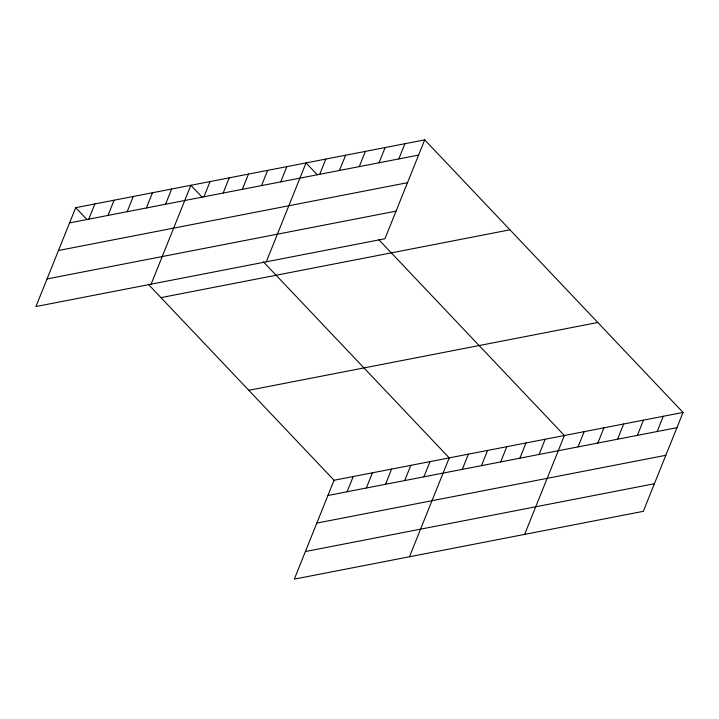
<?xml version="1.0" encoding="UTF-8"?>
<svg xmlns="http://www.w3.org/2000/svg" width="719" height="719" viewBox="0 0 719 719"><rect width="100%" height="100%" fill="white"/><g stroke="black" fill="none" stroke-linecap="round" stroke-linejoin="round"><path stroke-width="1.08" d="M424.704 139.863L75.702 207.665L35.95 306.546L384.953 238.744L424.704 139.863L683.05 412.454L643.298 511.335L294.296 579.137L334.047 480.256L683.05 412.454M88.779 219.16L94.899 203.935M107.967 215.43L114.087 200.206M127.164 211.701L133.285 196.476M146.361 207.971L152.482 192.746M165.559 204.241L171.679 189.016M151.125 284.176L190.877 185.286L202.093 197.123M203.944 196.79L210.065 181.556M223.142 193.06L229.262 177.827M242.339 189.331L248.459 174.097M261.536 185.601L267.657 170.376M280.725 181.871L286.854 166.646M266.291 261.797L306.042 162.916L317.259 174.753M319.703 174.295L325.824 159.07M339.476 170.457L345.596 155.232M359.257 166.61L365.378 151.385M379.03 162.773L385.15 147.548M398.811 158.926L404.932 143.701M347.115 491.751L353.236 476.526M366.313 488.021L372.433 472.796M385.51 484.3L391.63 469.067M404.707 480.571L410.828 465.337M423.895 476.841L430.016 461.607M409.462 556.767L449.213 457.877L263.415 261.833M462.29 469.381L468.411 454.156M481.487 465.651L487.608 450.427M500.676 461.922L506.805 446.697M519.873 458.192L525.993 442.967M539.07 454.462L545.191 439.237M524.636 534.388L564.388 435.507L378.589 239.454M578.04 446.894L584.161 431.661M597.822 443.048L603.942 427.823M617.594 439.21L623.715 423.976M637.376 435.363L643.496 420.139M657.148 431.526L663.269 416.292M69.581 222.89L418.584 155.088M58.482 250.5L407.484 182.698M47.05 278.936L396.052 211.134M160.957 297.621L509.96 229.819M248.792 390.3L597.795 322.498M327.918 495.481L676.93 427.679M316.827 523.09L665.83 455.289M305.386 551.536L654.398 483.734M75.702 207.665L86.918 219.502M148.24 284.203L334.047 480.256"/></g></svg>
